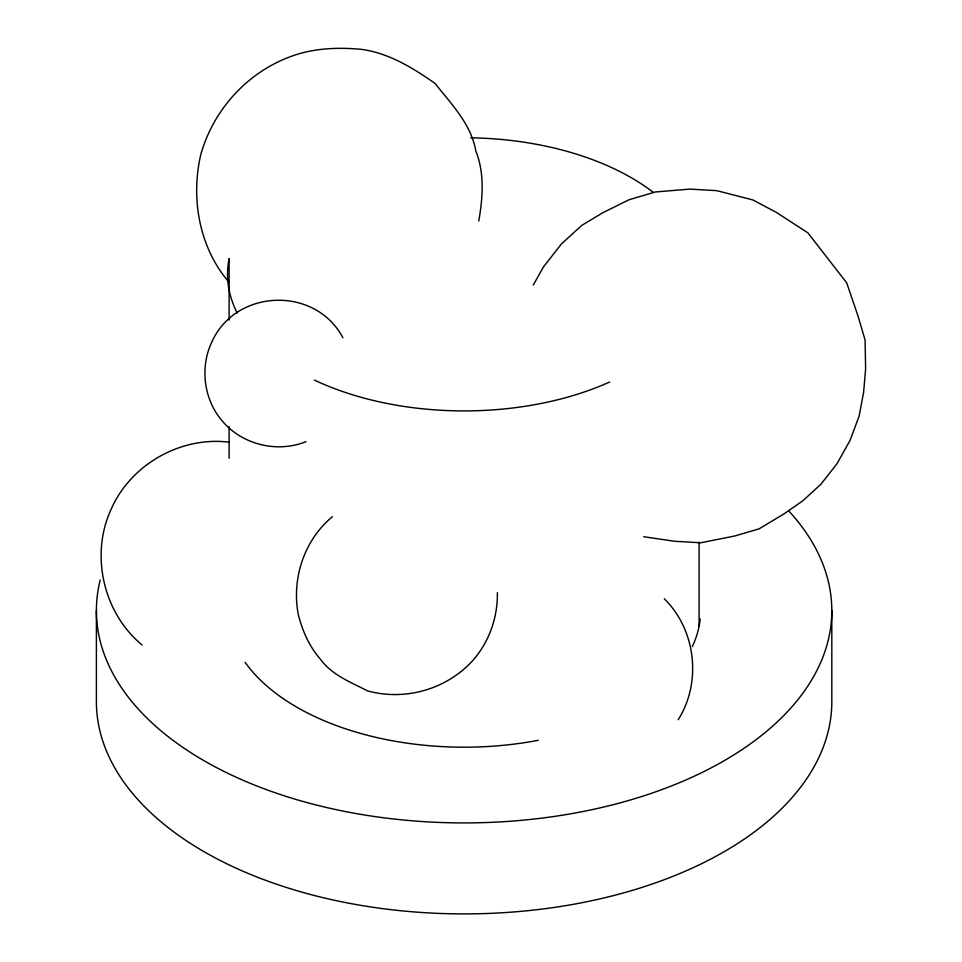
<?xml version="1.0" encoding="UTF-8"?>
<svg xmlns="http://www.w3.org/2000/svg" width="962" height="962" viewBox="0 0 962 962"><rect width="100%" height="100%" fill="white"/><g stroke="black" fill="none" stroke-linecap="round" stroke-linejoin="round"><path stroke-width="1.44" d="M478.775 221.056C482.756 197.944 484.752 173.304 475.841 151.07C471.091 123.857 451.515 104.425 435.173 83.538C412.722 67.821 389.045 53.138 361.351 49.351C337.518 47.114 313.023 48.148 290.428 56.65C246.945 72.751 213.54 109.74 200.878 154.233C190.5 198.184 199.134 247.595 229.076 282.335M533.261 285.089L543.47 266.895L561.507 243.867L581.745 225.397L602.825 212.71L629.244 199.651L655.35 191.979L689.742 189.105L716.774 190.656L752.801 199.916L776.406 212.422L807.864 232.84L846.692 282.828L858.068 316.185L865.091 340.055L865.62 368.819L863.611 392.364L859.114 416.125L850.023 440.476L836.964 463.744L820.814 484.355L802.693 500.901L784.319 513.672L759.138 528.823L734.679 536.014L700.793 542.772L674.687 541.281L643.698 536.724M678.198 719.72C701.911 682.311 695.911 629.809 664.297 598.785M332.407 516.702C304.232 540.007 291.63 578.318 298.16 614.033C302.236 630.266 308.994 646.067 320.081 658.778C331.758 675.035 350.384 682.022 367.508 690.872C404.713 701.082 445.562 689.682 471.885 661.507C488.9 642.844 497.811 617.796 497.378 592.64M305.976 441.642C277.092 453.33 241.967 444.636 222.078 420.767C203.98 399.783 199.868 368.121 211.375 343.025C234.62 288.648 315.127 285.269 342.905 337.758M229.196 442.183C180.82 436.135 130.892 464.357 111.231 509.018C89.995 554.641 103.174 612.842 142.039 644.949M831.817 610.617L831.817 701.599A367.712 212.301 0 0 1 464.093 913.9A367.712 212.301 0 0 1 96.38 701.599L96.38 610.617M699.085 542.291L699.085 626.358M229.112 320.142L229.112 258.586A236.568 136.58 0 0 0 237.229 313.035M229.112 426.731L229.112 458.261M789.153 511.363A367.712 212.301 0 0 1 526.611 819.828A367.712 212.301 0 0 1 100.228 579.99M700.216 618.987A236.568 136.58 0 0 1 692.291 646.608M538.263 740.307A236.568 136.58 0 0 1 245.13 662.301M609.704 381.974A236.568 136.58 0 0 1 314.418 380.098M470.827 137.806A236.568 136.58 0 0 1 653.282 192.34"/></g></svg>
